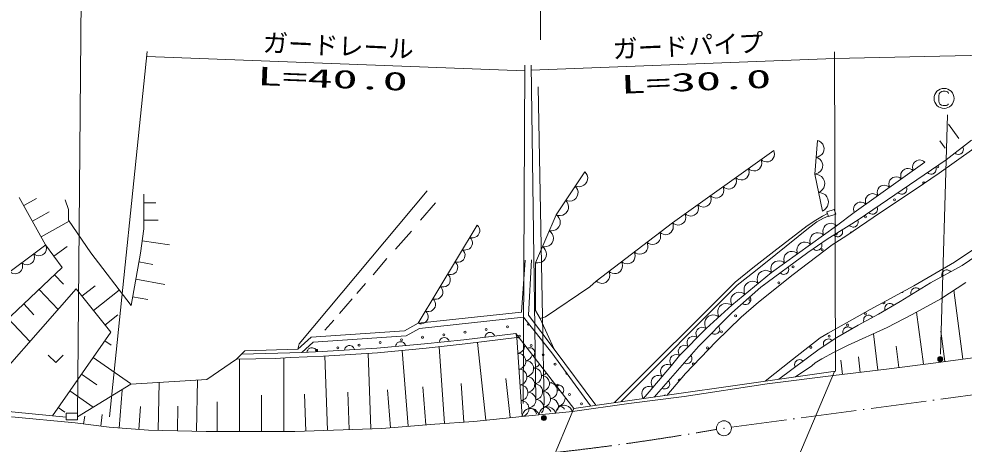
# Model space of a CAD drawing. Units: millimetres, scale not verified. Extents: x 34864 to 674864, y -75440 to 284560.
# Drawn here: x 197246 to 291133, y 180174 to 222468 of the extents above; entities that cross this region are included whole.
import ezdxf
from ezdxf.enums import TextEntityAlignment as Align

# ---------------------------------------------------------------- set-up
doc = ezdxf.new("R2010")
doc.units = ezdxf.units.MM
doc.header["$LTSCALE"] = 1000
doc.linetypes.add('USER4', pattern=[7.000001, 5.508197, -0.688525, 0.114754, -0.688525])
for name, color, linetype, lineweight in [('S-BGD', 1, 'Continuous', 13), ('S-BGD-HTXT', 6, 'Continuous', 13), ('S-BMK', 3, 'USER4', 13), ('S-STR-STR1', 2, 'Continuous', 13)]:
    doc.layers.add(name, color=color, linetype=linetype, lineweight=lineweight)
doc.styles.add('ＭＳ ゴシック', font='')
doc.styles.get('ＭＳ ゴシック').set_extended_font_data('MS Gothic')

# ---------------------------------------------------------------- blocks, each defined once
blk = doc.blocks.new('BUHIN3')
at = {"layer": 'S-BGD'}
blk.add_lwpolyline([(-750, 356), (0, -352), (750, 356)], dxfattribs=at)
blk = doc.blocks.new('BUHIN6')
at = {"layer": 'S-BGD'}
for centre, radius in [((0, 0), 250), ((0, 0), 219), ((0, 0), 188), ((0, 0), 156), ((0, 0), 125), ((0, 0), 93.8), ((0, -1), 62.5), ((0, 0), 31.2)]:
    blk.add_circle(centre, radius, dxfattribs=at)
blk = doc.blocks.new('BUHIN14')
at = {"layer": 'S-BGD'}
blk.add_lwpolyline([(-306, 396), (-190, 434), (-77, 446), (69, 439), (183, 388), (283, 317), (378, 194), (422, 80), (442, -44), (414, -188), (374, -296), (306, -396)], dxfattribs=at)
blk = doc.blocks.new('BUHIN20')
at = {"layer": 'S-BGD'}
blk.add_lwpolyline([(330, 376), (390, 270), (424, 160), (444, 16), (416, -106), (365, -217), (263, -334), (159, -399), (41, -442), (-106, -443), (-219, -423), (-330, -376)], dxfattribs=at)
blk = doc.blocks.new('BUHIN27')
at = {"layer": 'S-BGD'}
blk.add_lwpolyline([(412, 283), (444, 165), (450, 51), (434, -94), (377, -205), (300, -301), (172, -388), (55, -426), (-69, -438), (-212, -403), (-316, -356), (-412, -283)], dxfattribs=at)
blk = doc.blocks.new('BUHIN89')
at = {"layer": 'S-BGD'}
blk.add_lwpolyline([(-366, -611), (-198, -649), (-35, -647), (171, -609), (324, -518), (456, -402), (570, -213), (610, -42), (617, 136), (554, 336), (477, 478), (366, 611)], dxfattribs=at)
blk = doc.blocks.new('BUHIN90')
at = {"layer": 'S-BGD'}
blk.add_lwpolyline([(-340, -794), (-132, -813), (64, -784), (305, -704), (475, -570), (614, -409), (720, -163), (740, 49), (720, 265), (612, 495), (496, 652), (340, 794)], dxfattribs=at)
blk = doc.blocks.new('BUHIN91')
at = {"layer": 'S-BGD'}
blk.add_lwpolyline([(-475, -715), (-275, -770), (-79, -777), (171, -742), (361, -642), (527, -510), (674, -288), (732, -85), (751, 129), (686, 373), (601, 548), (475, 715)], dxfattribs=at)
blk = doc.blocks.new('BUHIN92')
at = {"layer": 'S-BGD'}
blk.add_lwpolyline([(-631, -484), (-473, -593), (-303, -658), (-73, -702), (124, -672), (309, -605), (504, -455), (616, -294), (697, -112), (714, 121), (692, 300), (631, 484)], dxfattribs=at)
blk = doc.blocks.new('BUHIN93')
at = {"layer": 'S-BGD'}
blk.add_lwpolyline([(-628, -449), (-478, -560), (-315, -628), (-94, -679), (98, -656), (280, -597), (474, -458), (588, -306), (673, -131), (696, 94), (681, 268), (628, 449)], dxfattribs=at)
blk = doc.blocks.new('BUHIN94')
at = {"layer": 'S-BGD'}
blk.add_lwpolyline([(186, -917), (383, -806), (540, -659), (705, -440), (774, -215), (800, 14), (742, 299), (629, 500), (478, 680), (240, 818), (40, 887), (-186, 917)], dxfattribs=at)
blk = doc.blocks.new('BUHIN95')
at = {"layer": 'S-BGD'}
blk.add_lwpolyline([(-66, -838), (131, -790), (303, -703), (500, -554), (615, -378), (693, -186), (714, 74), (667, 276), (581, 468), (410, 646), (254, 755), (66, 838)], dxfattribs=at)
blk = doc.blocks.new('BUHIN96')
at = {"layer": 'S-BGD'}
blk.add_lwpolyline([(462, 549), (301, 614), (139, 638), (-72, 633), (-240, 568), (-390, 473), (-533, 303), (-600, 139), (-636, -37), (-605, -246), (-551, -399), (-462, -549)], dxfattribs=at)
blk = doc.blocks.new('BUHIN98')
at = {"layer": 'S-BGD'}
blk.add_lwpolyline([(440, 447), (304, 515), (164, 547), (-20, 556), (-171, 511), (-308, 439), (-444, 300), (-514, 162), (-557, 11), (-544, -173), (-507, -310), (-440, -447)], dxfattribs=at)
blk = doc.blocks.new('BUHIN99')
at = {"layer": 'S-BGD'}
blk.add_lwpolyline([(639, 575), (459, 679), (270, 734), (19, 763), (-190, 713), (-384, 626), (-582, 448), (-689, 265), (-761, 62), (-759, -191), (-720, -382), (-639, -575)], dxfattribs=at)
blk = doc.blocks.new('BUHIN100')
at = {"layer": 'S-BGD'}
blk.add_lwpolyline([(659, 544), (485, 654), (300, 718), (52, 757), (-159, 717), (-354, 638), (-559, 470), (-673, 293), (-753, 94), (-762, -157), (-732, -348), (-659, -544)], dxfattribs=at)
blk = doc.blocks.new('BUHIN101')
at = {"layer": 'S-BGD'}
blk.add_lwpolyline([(646, 466), (491, 579), (322, 649), (94, 701), (-104, 676), (-291, 615), (-491, 471), (-608, 313), (-694, 133), (-718, -100), (-702, -280), (-646, -466)], dxfattribs=at)
blk = doc.blocks.new('BUHIN102')
at = {"layer": 'S-BGD'}
blk.add_lwpolyline([(585, 418), (445, 521), (293, 585), (87, 633), (-92, 611), (-261, 556), (-442, 427), (-548, 285), (-627, 122), (-649, -88), (-635, -250), (-585, -418)], dxfattribs=at)
blk = doc.blocks.new('BUHIN153')
at = {"layer": 'S-BGD'}
blk.add_lwpolyline([(833, 79), (752, 264), (637, 417), (457, 585), (265, 668), (63, 712), (-195, 687), (-385, 606), (-559, 489), (-704, 291), (-784, 119), (-833, -79)], dxfattribs=at)
blk = doc.blocks.new('BUHIN154')
at = {"layer": 'S-BGD'}
blk.add_lwpolyline([(-592, -446), (-445, -549), (-287, -611), (-74, -654), (110, -627), (283, -567), (466, -428), (572, -279), (649, -110), (666, 107), (647, 274), (592, 446)], dxfattribs=at)
blk = doc.blocks.new('BUHIN173')
at = {"layer": 'S-BGD'}
blk.add_circle((0, 0), 22.5, dxfattribs=at)
at = {"layer": 'S-BMK', "linetype": 'Continuous'}
blk.add_circle((0, 0), 746, dxfattribs=at)

msp = doc.modelspace()

# ---------------------------------------------------------------- linework, layer by layer
at = {"layer": 'S-BGD'}
for p, q in [((249045, 223654), (249045, 220379)), ((248840, 215697), (249407, 184062)), ((289499, 212937), (288775, 189112)), ((290603, 210584), (289574, 212001)), ((276314, 207026), (276580, 210377)), ((289252, 209603), (288716, 210341)), ((289359, 208458), (291868, 210402)), ((292107, 209567), (288670, 207112)), ((262166, 202186), (272218, 209366)), ((280620, 202469), (289359, 208458)), ((280223, 203202), (287247, 208221)), ((250615, 202984), (253466, 207271)), ((277058, 203356), (276314, 207026)), ((288670, 207112), (286263, 205491)), ((199902, 199999), (197282, 204687)), ((209657, 201585), (209657, 205032)), ((225074, 190151), (237805, 205367)), ((286263, 205491), (282728, 203134)), ((197719, 203906), (198979, 204610)), ((201832, 204480), (202177, 203515)), ((209657, 204170), (210844, 204170)), ((238622, 204175), (237124, 202439)), ((198592, 202343), (200261, 203276)), ((202177, 203515), (202177, 202447)), ((248573, 198218), (250615, 202984)), ((276402, 202461), (277071, 202848)), ((277071, 202848), (277563, 203102)), ((277644, 202859), (277151, 202634)), ((277506, 203272), (278237, 203516)), ((277664, 202800), (277506, 203272)), ((278395, 203043), (277664, 202800)), ((278237, 203516), (278395, 203043)), ((278474, 201901), (280223, 203202)), ((282728, 203134), (279478, 200916)), ((199465, 200781), (202251, 202338)), ((202177, 202447), (204383, 199207)), ((209657, 202447), (211076, 202447)), ((236917, 192190), (242774, 201963)), ((254590, 196378), (262166, 202186)), ((272012, 197245), (278474, 201901)), ((272243, 199345), (275552, 201876)), ((275552, 201876), (276402, 202461)), ((276509, 202273), (275680, 201658)), ((277151, 202634), (276509, 202273)), ((277518, 200545), (279703, 201920)), ((279703, 201920), (280620, 202469)), ((209312, 199172), (209657, 201585)), ((236239, 201350), (234639, 199580)), ((275680, 201658), (272445, 199038)), ((182134, 186621), (199904, 199997)), ((201558, 197737), (199902, 199999)), ((209485, 200379), (212208, 199990)), ((278029, 200007), (274150, 197036)), ((275603, 199219), (277518, 200545)), ((279478, 200916), (278029, 200007)), ((290194, 198283), (292906, 200083)), ((200730, 198868), (202026, 199817)), ((204383, 199207), (208382, 193967)), ((208382, 193967), (209312, 199172)), ((270150, 197714), (272243, 199345)), ((270931, 195780), (275603, 199219)), ((293264, 199532), (290942, 197935)), ((209157, 198305), (210554, 198055)), ((233788, 198627), (232426, 197027)), ((247532, 198466), (247184, 193314)), ((247866, 192994), (248152, 198505)), ((248573, 193453), (248573, 198218)), ((272445, 199038), (270399, 197404)), ((286135, 195930), (290194, 198283)), ((193883, 190484), (201558, 197737)), ((268055, 193984), (272012, 197245)), ((268385, 196292), (270150, 197714)), ((270399, 197404), (268594, 195987)), ((290942, 197935), (287807, 196202)), ((200791, 197012), (201663, 196089)), ((208847, 196570), (211746, 196051)), ((253943, 195834), (254590, 196378)), ((256411, 184318), (268385, 196292)), ((274150, 197036), (270716, 194291)), ((291320, 196242), (288808, 194625)), ((202940, 195627), (195840, 187529)), ((199256, 195562), (201137, 193571)), ((206369, 191293), (202940, 195627)), ((203511, 194905), (204807, 195929)), ((204654, 193460), (207220, 195490)), ((231677, 196142), (230826, 195155)), ((249552, 192838), (253943, 195834)), ((268594, 195987), (257058, 184412)), ((268058, 193227), (270931, 195780)), ((281810, 193569), (286135, 195930)), ((287807, 196202), (284791, 194355)), ((291009, 188622), (290123, 195472)), ((208537, 194835), (210039, 194566)), ((230350, 194610), (229090, 193180)), ((284791, 194355), (282616, 193110)), ((288808, 194625), (285976, 193071)), ((197721, 194111), (198730, 193043)), ((249015, 192670), (248573, 193453)), ((265498, 191684), (268055, 193984)), ((270716, 194291), (268973, 192817)), ((277633, 191215), (281810, 193569)), ((196186, 192660), (198340, 190381)), ((205797, 192015), (207067, 193020)), ((228512, 192500), (227627, 191512)), ((247184, 193314), (236917, 192190)), ((237051, 191681), (247369, 192785)), ((247369, 192785), (250167, 189245)), ((250425, 189622), (247866, 192994)), ((249015, 192670), (249552, 192838)), ((250425, 189622), (249015, 192670)), ((264766, 189878), (268058, 193227)), ((268973, 192817), (266469, 190362)), ((282616, 193110), (280606, 192011)), ((285976, 193071), (283490, 191759)), ((287100, 188110), (286404, 193305)), ((236917, 192190), (235561, 191454)), ((235709, 190960), (237051, 191681)), ((262861, 189001), (265498, 191684)), ((280606, 192011), (278478, 190772)), ((283490, 191759), (279557, 189979)), ((200575, 182979), (206369, 191293)), ((226263, 190800), (224954, 189627)), ((235561, 191454), (226263, 190800)), ((226466, 190325), (235709, 190960)), ((246604, 191178), (241442, 190543)), ((241578, 190137), (246701, 190770)), ((252362, 183731), (246604, 191178)), ((246701, 190770), (246604, 191178)), ((247231, 182937), (246701, 190770)), ((274080, 188597), (276839, 190748)), ((278478, 190772), (276749, 189627)), ((276839, 190748), (277633, 191215)), ((282560, 187516), (282129, 191143)), ((289217, 188390), (288828, 191406)), ((205789, 190462), (206408, 190031)), ((224954, 189627), (225074, 190151)), ((225336, 189274), (226466, 190325)), ((232794, 189730), (227359, 189393)), ((237534, 190146), (232794, 189730)), ((232869, 189263), (237690, 189715)), ((241442, 190543), (237534, 190146)), ((237690, 189715), (241578, 190137)), ((239513, 182227), (238985, 189856)), ((243623, 182556), (242805, 190289)), ((260341, 184841), (264766, 189878)), ((266469, 190362), (263464, 187186)), ((279557, 189979), (278219, 189320)), ((284656, 187783), (284369, 189927)), ((204631, 188799), (208340, 186215)), ((219673, 189445), (218858, 188630)), ((219359, 189132), (225336, 189274)), ((224954, 189627), (219673, 189445)), ((222715, 188690), (224252, 188781)), ((223559, 181431), (223559, 188740)), ((224252, 188781), (227507, 188932)), ((227359, 189393), (225336, 189274)), ((227507, 188932), (232869, 189263)), ((227897, 181546), (227633, 188939)), ((232209, 181699), (231942, 189206)), ((235916, 181949), (235310, 189492)), ((250167, 189245), (254009, 183970)), ((254564, 184050), (250425, 189622)), ((262064, 188002), (262861, 189001)), ((276749, 189627), (272747, 186643)), ((278219, 189320), (276995, 188642)), ((280810, 187308), (280628, 188845)), ((295487, 189201), (288322, 188274)), ((215904, 186611), (218858, 188630)), ((218858, 188630), (222715, 188690)), ((219146, 181431), (219146, 188635)), ((259291, 184708), (262064, 188002)), ((271362, 186450), (274080, 188597)), ((275997, 187964), (274400, 186873)), ((276355, 188265), (275997, 187964)), ((276995, 188642), (276355, 188265)), ((279061, 187100), (278891, 188531)), ((288322, 188274), (283434, 187619)), ((203472, 187136), (204995, 186075)), ((263464, 187186), (261606, 185001)), ((283434, 187619), (278161, 186993)), ((208364, 186151), (203066, 182889)), ((208364, 186151), (215904, 186611)), ((211081, 181527), (211177, 186323)), ((214885, 181450), (214988, 186555)), ((241451, 182361), (241184, 186213)), ((246028, 182810), (245617, 186698)), ((202313, 185473), (204635, 183855)), ((207194, 181776), (207489, 185540)), ((221352, 181431), (221352, 185050)), ((225740, 181469), (225609, 185153)), ((230053, 181622), (229920, 185348)), ((234163, 181808), (233861, 185568)), ((237668, 182089), (237364, 185873)), ((216939, 181431), (216939, 184375)), ((201952, 182843), (193937, 183633)), ((201155, 183810), (201800, 183361)), ((201950, 182594), (201955, 183250)), ((201955, 183250), (203068, 183242)), ((203068, 183242), (203063, 182585)), ((205370, 181962), (205519, 183116)), ((209151, 181622), (209331, 183922)), ((212983, 181488), (213033, 183963)), ((247231, 182937), (252227, 183408)), ((196503, 182883), (202833, 182290)), ((203063, 182585), (201950, 182594)), ((206215, 181853), (202833, 182290)), ((203678, 182181), (203778, 182950)), ((238544, 182160), (233287, 181738)), ((242420, 182428), (238544, 182160)), ((247231, 182937), (242420, 182428)), ((210130, 181546), (206215, 181853)), ((215836, 181431), (210130, 181546)), ((224662, 181431), (215836, 181431)), ((233287, 181738), (224662, 181431))]:
    msp.add_line(p, q, dxfattribs=at)
for points in [[(289580, 215037), (289540, 215132), (289470, 215202), (289375, 215257), (289260, 215287), (289065, 215287), (288910, 215257), (288750, 215147), (288655, 215007), (288615, 214807), (288615, 214317), (288655, 214107), (288730, 213982), (288875, 213877), (289055, 213837), (289245, 213837), (289390, 213852), (289465, 213897), (289535, 213962), (289565, 214032)], [(291009, 209736), (291048, 209621), (291060, 209507), (291052, 209362), (291002, 209247), (290931, 209148), (290808, 209053), (290694, 209008), (290570, 208988), (290426, 209016), (290319, 209056), (290218, 209124)], [(280591, 202451), (280615, 202332), (280614, 202218), (280589, 202074), (280525, 201967), (280443, 201876), (280310, 201797), (280191, 201766), (280066, 201761), (279926, 201806), (279824, 201858), (279733, 201938)], [(279034, 201499), (279061, 201380), (279062, 201266), (279040, 201122), (278979, 201013), (278898, 200920), (278767, 200838), (278649, 200805), (278524, 200797), (278383, 200838), (278280, 200889), (278187, 200966)], [(276971, 200167), (277004, 200049), (277010, 199935), (276995, 199791), (276938, 199679), (276862, 199583), (276734, 199495), (276618, 199457), (276493, 199443), (276350, 199478), (276245, 199524), (276149, 199597)], [(273669, 197796), (273705, 197680), (273715, 197566), (273703, 197421), (273650, 197307), (273577, 197209), (273452, 197118), (273336, 197076), (273212, 197059), (273068, 197090), (272962, 197133), (272864, 197203)], [(288937, 196827), (288916, 196947), (288922, 197061), (288952, 197203), (289019, 197309), (289105, 197396), (289240, 197471), (289360, 197498), (289485, 197498), (289624, 197449), (289724, 197393), (289812, 197310)], [(285873, 195018), (285847, 195137), (285847, 195251), (285871, 195395), (285933, 195503), (286015, 195594), (286147, 195675), (286266, 195707), (286391, 195713), (286531, 195670), (286634, 195618), (286726, 195540)], [(269868, 194836), (269915, 194723), (269934, 194610), (269937, 194465), (269894, 194347), (269830, 194243), (269714, 194140), (269603, 194088), (269481, 194060), (269335, 194077), (269225, 194110), (269121, 194171)], [(283270, 193484), (283247, 193604), (283251, 193718), (283279, 193861), (283344, 193968), (283429, 194056), (283563, 194133), (283683, 194161), (283808, 194164), (283947, 194117), (284048, 194062), (284138, 193981)], [(281172, 192321), (281152, 192441), (281158, 192555), (281188, 192697), (281256, 192803), (281343, 192890), (281479, 192964), (281598, 192990), (281724, 192990), (281862, 192940), (281961, 192883), (282050, 192800)], [(266762, 191909), (266816, 191800), (266844, 191688), (266856, 191544), (266821, 191423), (266764, 191315), (266655, 191204), (266548, 191145), (266428, 191109), (266281, 191116), (266170, 191142), (266061, 191196)], [(279110, 191140), (279087, 191260), (279089, 191374), (279116, 191517), (279181, 191624), (279265, 191713), (279399, 191791), (279518, 191820), (279643, 191824), (279783, 191778), (279884, 191724), (279974, 191643)], [(238990, 190294), (239018, 190413), (239068, 190516), (239152, 190635), (239255, 190706), (239368, 190752), (239523, 190768), (239643, 190745), (239759, 190696), (239867, 190597), (239936, 190506), (239985, 190395)], [(243527, 190800), (243552, 190919), (243600, 191023), (243681, 191143), (243783, 191216), (243895, 191265), (244049, 191284), (244170, 191264), (244286, 191218), (244396, 191121), (244468, 191031), (244519, 190922)], [(277197, 189924), (277167, 190041), (277163, 190156), (277181, 190300), (277240, 190411), (277318, 190505), (277448, 190590), (277565, 190626), (277690, 190637), (277832, 190599), (277936, 190551), (278030, 190476)], [(225848, 189304), (225881, 189421), (225935, 189522), (226024, 189637), (226130, 189704), (226245, 189745), (226400, 189755), (226519, 189727), (226633, 189673), (226737, 189569), (226802, 189475), (226846, 189363)], [(229577, 189530), (229610, 189648), (229664, 189749), (229752, 189864), (229858, 189931), (229973, 189973), (230128, 189983), (230247, 189955), (230361, 189902), (230465, 189798), (230531, 189705), (230575, 189592)], [(234666, 189894), (234696, 190012), (234747, 190115), (234832, 190233), (234936, 190302), (235050, 190347), (235204, 190361), (235325, 190336), (235439, 190286), (235546, 190185), (235614, 190093), (235662, 189982)], [(262861, 189001), (262716, 189055), (262571, 189072), (262383, 189063), (262236, 189001), (262105, 188913), (261981, 188759), (261925, 188611), (261898, 188454), (261930, 188269), (261981, 188134), (262064, 188002)], [(274347, 187836), (274311, 187952), (274300, 188066), (274311, 188211), (274363, 188325), (274436, 188423), (274561, 188516), (274676, 188558), (274800, 188576), (274944, 188546), (275050, 188504), (275149, 188434)]]:
    msp.add_lwpolyline(points, dxfattribs=at)
for centre, radius in [((289140, 214562), 995), ((288527, 207753), 99.5), ((284230, 204469), 99.5), ((281333, 202779), 99.5), ((277036, 199494), 99.5), ((274139, 197804), 99.5), ((272739, 196210), 99.5), ((269842, 194520), 99.5), ((268442, 192926), 99.5), ((281348, 193126), 99.5), ((243663, 191572), 99.5), ((245768, 191831), 99.5), ((279539, 192019), 99.5), ((235241, 190536), 99.5), ((237346, 190795), 99.5), ((239452, 191054), 99.5), ((241557, 191313), 99.5), ((246951, 190907), 99.5), ((267042, 191332), 99.5), ((277730, 190911), 99.5), ((228925, 189760), 99.5), ((231030, 190019), 99.5), ((233136, 190278), 99.5), ((248133, 189984), 99.5), ((265642, 189738), 99.5), ((275921, 189803), 99.5), ((226819, 189501), 99.5), ((249315, 189061), 99.5), ((250497, 188138), 99.5), ((250756, 186032), 99.5), ((251938, 185109), 99.5), ((253120, 184185), 99.5)]:
    msp.add_circle(centre, radius, dxfattribs=at)
for centre, radius, start, end in [((287126, 206160), 99.5, 347.47259, 260.44595), ((278436, 201088), 99.5, 195.11308, 49.24456), ((279933, 201185), 99.5, 54.35066, 194.29163), ((271242, 196113), 99.5, 273.65005, 339.06154), ((284967, 195342), 99.5, 234.96979, 2.29434), ((283158, 194234), 99.5, 170.54221, 66.72192), ((247874, 192090), 99.5, 107.62278, 329.02143), ((246594, 191549), 787, 277.8186, 291.24585), ((246700, 189983), 787, 71.95206, 89.91885), ((246700, 189983), 787, 277.8186, 2.5722), ((246806, 188416), 787, 277.8186, 89.91885), ((247484, 189249), 787, 277.8186, 343.69794), ((247590, 187683), 787, 277.8186, 89.91885), ((248268, 188515), 787, 277.8186, 328.7066), ((264242, 188145), 99.5, 335.39638, 297.7891), ((274112, 188695), 99.5, 253.2539, 2.63003), ((246912, 186850), 787, 277.8186, 89.91885), ((247696, 186116), 787, 277.8186, 89.91885), ((248374, 186949), 787, 277.8186, 89.91885), ((249052, 187782), 787, 277.8186, 315.15244), ((249158, 186215), 787, 277.8186, 89.91885), ((251679, 187214), 99.5, 141.68882, 290.44291), ((247018, 185283), 787, 277.8186, 89.91885), ((248480, 185382), 787, 277.8186, 89.91885), ((249836, 187048), 787, 277.8186, 302.03839), ((249942, 185481), 787, 277.8186, 89.91885), ((262842, 186551), 99.5, 10.33981, 268.89313), ((247802, 184550), 787, 277.8186, 89.91885), ((249264, 184649), 787, 277.8186, 89.91885), ((250620, 186314), 787, 277.8186, 288.63745), ((250726, 184747), 787, 76.11252, 89.91885), ((261442, 184957), 99.5, 48.43289, 146.05408), ((247124, 183717), 787, 281.79309, 89.91885), ((248586, 183816), 787, 316.0238, 89.91885), ((250048, 183915), 787, 331.91556, 89.91885), ((250726, 184747), 787, 277.8186, 358.41174), ((247908, 182983), 787, 14.92267, 89.91885), ((249370, 183082), 787, 26.1741, 89.91885), ((250832, 183181), 787, 38.12833, 89.91885)]:
    msp.add_arc(centre, radius, start, end, dxfattribs=at)
at = {"layer": 'S-BGD-HTXT'}
for p, q in [((203579, 239427), (203066, 182889)), ((278245, 218541), (342089, 219865)), ((206243, 182893), (209971, 219228)), ((278245, 219190), (278347, 187423)), ((209953, 218726), (247490, 217293)), ((247493, 217864), (247351, 184204)), ((248131, 217864), (248587, 184603)), ((248136, 217354), (278245, 218541))]:
    msp.add_line(p, q, dxfattribs=at)
at = {"layer": 'S-BMK'}
msp.add_line((268025, 181851), (343859, 192037), dxfattribs=at)
msp.add_arc((222466, 430757), 252984, 257.37315, 280.03294, dxfattribs=at)
at = {"layer": 'S-STR-STR1'}
for p, q in [((252362, 183731), (278347, 187423)), ((271579, 186178), (278161, 186993)), ((274701, 178994), (278245, 187401)), ((263316, 184915), (271579, 186178)), ((257847, 184223), (252227, 183408)), ((257847, 184223), (263316, 184915)), ((252362, 183731), (248986, 175619))]:
    msp.add_line(p, q, dxfattribs=at)

# ---------------------------------------------------------------- block references
for name, p in [('BUHIN95', (276513, 209539)), ('BUHIN93', (270333, 208020)), ('BUHIN93', (271590, 208918)), ('BUHIN95', (276380, 207864)), ('BUHIN102', (286662, 207802)), ('BUHIN93', (269077, 207123)), ('BUHIN102', (285491, 206966)), ('BUHIN27', (287903, 207460)), ('BUHIN91', (252991, 206556)), ('BUHIN93', (267820, 206225)), ('BUHIN94', (276500, 206109)), ('BUHIN102', (284320, 206130)), ('BUHIN91', (252041, 205127)), ('BUHIN93', (266564, 205328)), ('BUHIN102', (283150, 205293)), ('BUHIN27', (284990, 205464)), ('BUHIN93', (265307, 204430)), ('BUHIN94', (276872, 204274)), ('BUHIN102', (281979, 204457)), ('BUHIN91', (251090, 203698)), ('BUHIN93', (264051, 203533)), ('BUHIN102', (280809, 203620)), ('BUHIN27', (282077, 203467)), ('BUHIN90', (250275, 202190)), ('BUHIN93', (262794, 202635)), ('BUHIN89', (242408, 201352)), ('BUHIN92', (261534, 201702)), ('BUHIN101', (277827, 201435)), ('BUHIN90', (249594, 200601)), ('BUHIN92', (260272, 200734)), ('BUHIN101', (276535, 200504)), ('BUHIN154', (199312, 199551)), ('BUHIN89', (241676, 200130)), ('BUHIN92', (259009, 199766)), ('BUHIN101', (275243, 199573)), ('BUHIN154', (198127, 198659)), ('BUHIN89', (240944, 198909)), ('BUHIN90', (248913, 199013)), ('BUHIN92', (257746, 198798)), ('BUHIN101', (273950, 198642)), ('BUHIN154', (196942, 197768)), ('BUHIN89', (240212, 197687)), ('BUHIN92', (256484, 197830)), ('BUHIN101', (272658, 197711)), ('BUHIN92', (255221, 196862)), ('BUHIN100', (271352, 196702)), ('BUHIN89', (239480, 196466)), ('BUHIN100', (270033, 195615)), ('BUHIN89', (238748, 195244)), ('BUHIN89', (238016, 194023)), ('BUHIN100', (268714, 194527)), ('BUHIN89', (237283, 192801)), ('BUHIN99', (267416, 193409)), ('BUHIN99', (266137, 192259)), ('BUHIN98', (265058, 191237)), ('BUHIN98', (264179, 190342)), ('BUHIN14', (248044, 189316)), ('BUHIN98', (263300, 189448)), ('BUHIN3', (200903, 188653)), ('BUHIN20', (263660, 188618)), ('BUHIN6', (288760, 188629)), ('BUHIN96', (261602, 187453)), ('BUHIN96', (260678, 186355)), ('BUHIN14', (250922, 185593)), ('BUHIN20', (261447, 186100)), ('BUHIN96', (259753, 185257)), ('BUHIN153', (251395, 183330)), ('BUHIN153', (248064, 183016)), ('BUHIN153', (249729, 183173)), ('BUHIN6', (249398, 182773)), ('BUHIN173', (267281, 181751))]:
    msp.add_blockref(name, p)

# ---------------------------------------------------------------- texts
at = {"layer": 'S-BGD-HTXT', "style": 'ＭＳ ゴシック'}
for s, rotation, p in [('ガードレール', 357.5, (221412, 218654)), ('ガードパイプ', 2.6, (256289, 217985))]:
    msp.add_text(s, height=1833, rotation=rotation, dxfattribs=at).set_placement(p, align=Align.BOTTOM_LEFT)
at = {"layer": 'S-BGD-HTXT', "style": 'ＭＳ ゴシック', "width": 2}
for s, rotation, p in [('L=40.0', 357.8, (220868, 215341)), ('L=30.0', 2.3, (257080, 214472))]:
    msp.add_text(s, height=1833, rotation=rotation, dxfattribs=at).set_placement(p, align=Align.BOTTOM_LEFT)

doc.saveas('drawing.dxf')
